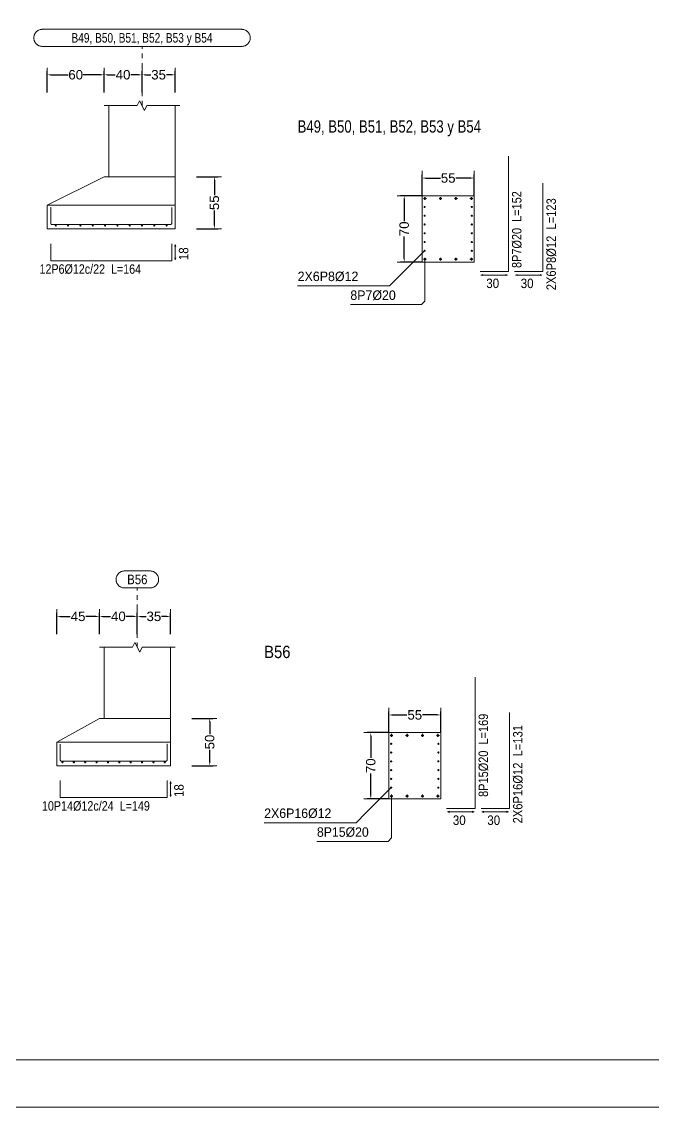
# Model space of a CAD drawing. Header units: millimetres. Extents: x 0 to 147, y 0 to 144.
# Drawn here: x 12.19 to 25.52, y 0 to 22.91 of the extents above; entities that cross this region are included whole.
import ezdxf
from ezdxf.enums import TextEntityAlignment as Align

# ---------------------------------------------------------------- set-up
doc = ezdxf.new("R2010")
doc.units = ezdxf.units.MM
doc.linetypes.add('CYPE_PUNTO', pattern=[0.075, 0, -0.075])
for name, color, linetype, lineweight in [('CIM_COTAS', 2, 'Continuous', 0), ('CIM_DIB_ARMADOS', 4, 'Continuous', 0), ('CIM_GEOMETRIA', 2, 'Continuous', 0), ('CIM_TXT_ARMADOS', 3, 'Continuous', 0), ('RECUAD_LIMITES', 2, 'Continuous', 0), ('RECUAD_MARCO', 1, 'Continuous', 20)]:
    doc.layers.add(name, color=color, linetype=linetype, lineweight=lineweight)
doc.styles.add('CYPETXT_0.3_romans', font='arial.ttf', dxfattribs={"height": 0.2})
doc.styles.add('CYPETXT_romans', font='arial.ttf', dxfattribs={"height": 0.2})
doc.dimstyles.new('cype_arrow', dxfattribs={"dimtxt": 0.18, "dimasz": 0.075, "dimexe": 0.075, "dimexo": 0.075, "dimgap": 0, "dimtad": 0, "dimdec": 4, "dimzin": 0, "dimdsep": 46, "dimtxsty": 'CYPETXT_0.3_romans', "dimcen": 0.09, "dimadec": 0, "dimazin": 0, "dimtfac": 1, "dimtdec": 4, "dimtofl": 0, "dimtmove": 2, "dimatfit": 3, "dimfxl": 1, "dimtolj": 1, "dimtzin": 0, "dimarcsym": 0})

# ---------------------------------------------------------------- blocks, each defined once
blk = doc.blocks.new('*D321')
at = {"layer": 'CIM_COTAS', "color": 0, "lineweight": -2, "transparency": 16777216}
for p, q in [((12.725, 21.416), (12.725, 21.866)), ((12.8, 21.791), (13.166, 21.791)), ((13.85, 21.791), (13.485, 21.791)), ((13.925, 21.416), (13.925, 21.866))]:
    blk.add_line(p, q, dxfattribs=at)
at = {"layer": 'CIM_COTAS', "color": 0, "transparency": 16777216}
for points in [[(12.8, 21.803), (12.8, 21.778), (12.725, 21.791)], [(13.85, 21.803), (13.85, 21.778), (13.925, 21.791)]]:
    blk.add_solid(points, dxfattribs=at)
at = {"layer": 'Defpoints', "color": 0, "transparency": 16777216}
for p in [(13.925, 21.791), (12.725, 21.341), (13.925, 21.341)]:
    blk.add_point(p, dxfattribs=at)
at = {"layer": 'CIM_COTAS', "color": 0, "transparency": 16777216, "insert": (13.325, 21.791), "char_height": 0.2, "attachment_point": 5, "style": 'CYPETXT_0.3_romans'}
blk.add_mtext('\\A1;60', dxfattribs=at)
blk = doc.blocks.new('*D322')
at = {"layer": 'CIM_COTAS', "color": 0, "lineweight": -2, "transparency": 16777216}
for p, q in [((13.925, 21.416), (13.925, 21.866)), ((14, 21.791), (14.16, 21.791)), ((14.65, 21.791), (14.491, 21.791)), ((14.725, 21.416), (14.725, 21.866))]:
    blk.add_line(p, q, dxfattribs=at)
at = {"layer": 'CIM_COTAS', "color": 0, "transparency": 16777216}
for points in [[(14, 21.803), (14, 21.778), (13.925, 21.791)], [(14.65, 21.803), (14.65, 21.778), (14.725, 21.791)]]:
    blk.add_solid(points, dxfattribs=at)
at = {"layer": 'Defpoints', "color": 0, "transparency": 16777216}
for p in [(14.725, 21.791), (13.925, 21.341), (14.725, 21.341)]:
    blk.add_point(p, dxfattribs=at)
at = {"layer": 'CIM_COTAS', "color": 0, "transparency": 16777216, "insert": (14.325, 21.791), "char_height": 0.2, "attachment_point": 5, "style": 'CYPETXT_0.3_romans'}
blk.add_mtext('\\A1;40', dxfattribs=at)
blk = doc.blocks.new('*D323')
at = {"layer": 'CIM_COTAS', "color": 0, "lineweight": -2, "transparency": 16777216}
for p, q in [((14.725, 21.416), (14.725, 21.866)), ((14.8, 21.791), (14.911, 21.791)), ((15.35, 21.791), (15.239, 21.791)), ((15.425, 21.416), (15.425, 21.866))]:
    blk.add_line(p, q, dxfattribs=at)
at = {"layer": 'CIM_COTAS', "color": 0, "transparency": 16777216}
for points in [[(14.8, 21.803), (14.8, 21.778), (14.725, 21.791)], [(15.35, 21.803), (15.35, 21.778), (15.425, 21.791)]]:
    blk.add_solid(points, dxfattribs=at)
at = {"layer": 'Defpoints', "color": 0, "transparency": 16777216}
for p in [(15.425, 21.791), (14.725, 21.341), (15.425, 21.341)]:
    blk.add_point(p, dxfattribs=at)
at = {"layer": 'CIM_COTAS', "color": 0, "transparency": 16777216, "insert": (15.075, 21.791), "char_height": 0.2, "attachment_point": 5, "style": 'CYPETXT_0.3_romans'}
blk.add_mtext('\\A1;35', dxfattribs=at)
blk = doc.blocks.new('*D324')
at = {"layer": 'CIM_COTAS', "color": 0, "lineweight": -2, "transparency": 16777216}
for p, q in [((15.878, 19.64), (16.328, 19.64)), ((16.253, 19.565), (16.253, 19.254)), ((16.253, 18.615), (16.253, 18.925)), ((15.878, 18.54), (16.328, 18.54))]:
    blk.add_line(p, q, dxfattribs=at)
at = {"layer": 'CIM_COTAS', "color": 0, "transparency": 16777216}
for points in [[(16.241, 19.565), (16.266, 19.565), (16.253, 19.64)], [(16.241, 18.615), (16.266, 18.615), (16.253, 18.54)]]:
    blk.add_solid(points, dxfattribs=at)
at = {"layer": 'Defpoints', "color": 0, "transparency": 16777216}
for p in [(15.803, 19.64), (16.253, 19.64), (15.803, 18.54)]:
    blk.add_point(p, dxfattribs=at)
at = {"layer": 'CIM_COTAS', "color": 0, "transparency": 16777216, "insert": (16.253, 19.09), "char_height": 0.2, "attachment_point": 5, "rotation": 90, "style": 'CYPETXT_0.3_romans'}
blk.add_mtext('\\A1;55', dxfattribs=at)
blk = doc.blocks.new('*D327')
at = {"layer": 'CIM_COTAS', "color": 0, "lineweight": -2, "transparency": 16777216}
for p, q in [((20.638, 19.237), (20.638, 19.687)), ((20.713, 19.612), (21.024, 19.612)), ((21.663, 19.612), (21.352, 19.612)), ((21.738, 19.237), (21.738, 19.687))]:
    blk.add_line(p, q, dxfattribs=at)
at = {"layer": 'CIM_COTAS', "color": 0, "transparency": 16777216}
for points in [[(20.713, 19.624), (20.713, 19.599), (20.638, 19.612)], [(21.663, 19.624), (21.663, 19.599), (21.738, 19.612)]]:
    blk.add_solid(points, dxfattribs=at)
at = {"layer": 'Defpoints', "color": 0, "transparency": 16777216}
for p in [(21.738, 19.612), (20.638, 19.162), (21.738, 19.162)]:
    blk.add_point(p, dxfattribs=at)
at = {"layer": 'CIM_COTAS', "color": 0, "transparency": 16777216, "insert": (21.188, 19.612), "char_height": 0.2, "attachment_point": 5, "style": 'CYPETXT_0.3_romans'}
blk.add_mtext('\\A1;55', dxfattribs=at)
blk = doc.blocks.new('*D328')
at = {"layer": 'CIM_COTAS', "color": 0, "lineweight": -2, "transparency": 16777216}
for p, q in [((20.635, 19.24), (20.185, 19.24)), ((20.26, 19.165), (20.26, 18.703)), ((20.26, 17.915), (20.26, 18.376)), ((20.635, 17.84), (20.185, 17.84))]:
    blk.add_line(p, q, dxfattribs=at)
at = {"layer": 'CIM_COTAS', "color": 0, "transparency": 16777216}
for points in [[(20.247, 19.165), (20.272, 19.165), (20.26, 19.24)], [(20.247, 17.915), (20.272, 17.915), (20.26, 17.84)]]:
    blk.add_solid(points, dxfattribs=at)
at = {"layer": 'Defpoints', "color": 0, "transparency": 16777216}
for p in [(20.26, 19.24), (20.71, 19.24), (20.71, 17.84)]:
    blk.add_point(p, dxfattribs=at)
at = {"layer": 'CIM_COTAS', "color": 0, "transparency": 16777216, "insert": (20.26, 18.54), "char_height": 0.2, "attachment_point": 5, "rotation": 90, "style": 'CYPETXT_0.3_romans'}
blk.add_mtext('\\A1;70', dxfattribs=at)
blk = doc.blocks.new('*D349')
at = {"layer": 'CIM_COTAS', "color": 0, "lineweight": -2, "transparency": 16777216}
for p, q in [((12.926, 9.985), (12.926, 10.435)), ((13.001, 10.36), (13.211, 10.36)), ((13.751, 10.36), (13.542, 10.36)), ((13.826, 9.985), (13.826, 10.435))]:
    blk.add_line(p, q, dxfattribs=at)
at = {"layer": 'CIM_COTAS', "color": 0, "transparency": 16777216}
for points in [[(13.001, 10.372), (13.001, 10.347), (12.926, 10.36)], [(13.751, 10.372), (13.751, 10.347), (13.826, 10.36)]]:
    blk.add_solid(points, dxfattribs=at)
at = {"layer": 'Defpoints', "color": 0, "transparency": 16777216}
for p in [(13.826, 10.36), (12.926, 9.91), (13.826, 9.91)]:
    blk.add_point(p, dxfattribs=at)
at = {"layer": 'CIM_COTAS', "color": 0, "transparency": 16777216, "insert": (13.376, 10.36), "char_height": 0.2, "attachment_point": 5, "style": 'CYPETXT_0.3_romans'}
blk.add_mtext('\\A1;45', dxfattribs=at)
blk = doc.blocks.new('*D350')
at = {"layer": 'CIM_COTAS', "color": 0, "lineweight": -2, "transparency": 16777216}
for p, q in [((13.826, 9.985), (13.826, 10.435)), ((13.901, 10.36), (14.061, 10.36)), ((14.551, 10.36), (14.392, 10.36)), ((14.626, 9.985), (14.626, 10.435))]:
    blk.add_line(p, q, dxfattribs=at)
at = {"layer": 'CIM_COTAS', "color": 0, "transparency": 16777216}
for points in [[(13.901, 10.372), (13.901, 10.347), (13.826, 10.36)], [(14.551, 10.372), (14.551, 10.347), (14.626, 10.36)]]:
    blk.add_solid(points, dxfattribs=at)
at = {"layer": 'Defpoints', "color": 0, "transparency": 16777216}
for p in [(14.626, 10.36), (13.826, 9.91), (14.626, 9.91)]:
    blk.add_point(p, dxfattribs=at)
at = {"layer": 'CIM_COTAS', "color": 0, "transparency": 16777216, "insert": (14.226, 10.36), "char_height": 0.2, "attachment_point": 5, "style": 'CYPETXT_0.3_romans'}
blk.add_mtext('\\A1;40', dxfattribs=at)
blk = doc.blocks.new('*D351')
at = {"layer": 'CIM_COTAS', "color": 0, "lineweight": -2, "transparency": 16777216}
for p, q in [((14.626, 9.985), (14.626, 10.435)), ((14.701, 10.36), (14.812, 10.36)), ((15.251, 10.36), (15.14, 10.36)), ((15.326, 9.985), (15.326, 10.435))]:
    blk.add_line(p, q, dxfattribs=at)
at = {"layer": 'CIM_COTAS', "color": 0, "transparency": 16777216}
for points in [[(14.701, 10.372), (14.701, 10.347), (14.626, 10.36)], [(15.251, 10.372), (15.251, 10.347), (15.326, 10.36)]]:
    blk.add_solid(points, dxfattribs=at)
at = {"layer": 'Defpoints', "color": 0, "transparency": 16777216}
for p in [(15.326, 10.36), (14.626, 9.91), (15.326, 9.91)]:
    blk.add_point(p, dxfattribs=at)
at = {"layer": 'CIM_COTAS', "color": 0, "transparency": 16777216, "insert": (14.976, 10.36), "char_height": 0.2, "attachment_point": 5, "style": 'CYPETXT_0.3_romans'}
blk.add_mtext('\\A1;35', dxfattribs=at)
blk = doc.blocks.new('*D352')
at = {"layer": 'CIM_COTAS', "color": 0, "lineweight": -2, "transparency": 16777216}
for p, q in [((15.779, 8.209), (16.229, 8.209)), ((16.154, 8.134), (16.154, 7.873)), ((16.154, 7.284), (16.154, 7.545)), ((15.779, 7.209), (16.229, 7.209))]:
    blk.add_line(p, q, dxfattribs=at)
at = {"layer": 'CIM_COTAS', "color": 0, "transparency": 16777216}
for points in [[(16.142, 8.134), (16.167, 8.134), (16.154, 8.209)], [(16.142, 7.284), (16.167, 7.284), (16.154, 7.209)]]:
    blk.add_solid(points, dxfattribs=at)
at = {"layer": 'Defpoints', "color": 0, "transparency": 16777216}
for p in [(15.704, 8.209), (16.154, 8.209), (15.704, 7.209)]:
    blk.add_point(p, dxfattribs=at)
at = {"layer": 'CIM_COTAS', "color": 0, "transparency": 16777216, "insert": (16.154, 7.709), "char_height": 0.2, "attachment_point": 5, "rotation": 90, "style": 'CYPETXT_0.3_romans'}
blk.add_mtext('\\A1;50', dxfattribs=at)
blk = doc.blocks.new('*D355')
at = {"layer": 'CIM_COTAS', "color": 0, "lineweight": -2, "transparency": 16777216}
for p, q in [((19.933, 7.905), (19.933, 8.355)), ((20.008, 8.28), (20.318, 8.28)), ((20.958, 8.28), (20.647, 8.28)), ((21.033, 7.905), (21.033, 8.355))]:
    blk.add_line(p, q, dxfattribs=at)
at = {"layer": 'CIM_COTAS', "color": 0, "transparency": 16777216}
for points in [[(20.008, 8.292), (20.008, 8.267), (19.933, 8.28)], [(20.958, 8.292), (20.958, 8.267), (21.033, 8.28)]]:
    blk.add_solid(points, dxfattribs=at)
at = {"layer": 'Defpoints', "color": 0, "transparency": 16777216}
for p in [(21.033, 8.28), (19.933, 7.83), (21.033, 7.83)]:
    blk.add_point(p, dxfattribs=at)
at = {"layer": 'CIM_COTAS', "color": 0, "transparency": 16777216, "insert": (20.483, 8.28), "char_height": 0.2, "attachment_point": 5, "style": 'CYPETXT_0.3_romans'}
blk.add_mtext('\\A1;55', dxfattribs=at)
blk = doc.blocks.new('*D356')
at = {"layer": 'CIM_COTAS', "color": 0, "lineweight": -2, "transparency": 16777216}
for p, q in [((19.929, 7.909), (19.479, 7.909)), ((19.554, 7.834), (19.554, 7.372)), ((19.554, 6.584), (19.554, 7.045)), ((19.929, 6.509), (19.479, 6.509))]:
    blk.add_line(p, q, dxfattribs=at)
at = {"layer": 'CIM_COTAS', "color": 0, "transparency": 16777216}
for points in [[(19.542, 7.834), (19.567, 7.834), (19.554, 7.909)], [(19.542, 6.584), (19.567, 6.584), (19.554, 6.509)]]:
    blk.add_solid(points, dxfattribs=at)
at = {"layer": 'Defpoints', "color": 0, "transparency": 16777216}
for p in [(19.554, 7.909), (20.004, 7.909), (20.004, 6.509)]:
    blk.add_point(p, dxfattribs=at)
at = {"layer": 'CIM_COTAS', "color": 0, "transparency": 16777216, "insert": (19.554, 7.209), "char_height": 0.2, "attachment_point": 5, "rotation": 90, "style": 'CYPETXT_0.3_romans'}
blk.add_mtext('\\A1;70', dxfattribs=at)

msp = doc.modelspace()

# ---------------------------------------------------------------- hatches: boundary and pattern name
at = {"layer": 'CIM_DIB_ARMADOS'}
h = msp.add_hatch(color=256, dxfattribs=at)
edge = h.paths.add_edge_path(flags=0)
edge.add_arc((12.79718, 18.99162), 0.0016, 0, 360)
h = msp.add_hatch(color=256, dxfattribs=at)
edge = h.paths.add_edge_path(flags=0)
edge.add_arc((15.35318, 18.99162), 0.0016, 0, 360)
h = msp.add_hatch(color=256, dxfattribs=at)
edge = h.paths.add_edge_path(flags=0)
edge.add_arc((12.99819, 7.66478), 0.0016, 0, 360)
h = msp.add_hatch(color=256, dxfattribs=at)
edge = h.paths.add_edge_path(flags=0)
edge.add_arc((15.25419, 7.66478), 0.0016, 0, 360)

# ---------------------------------------------------------------- linework, layer by layer
at = {"layer": 'CIM_COTAS', "linetype": 'CYPE_PUNTO'}
for p, q in [((14.72518, 21.13962), (14.72518, 22.39062)), ((14.62619, 9.70878), (14.62619, 10.95978))]:
    msp.add_line(p, q, dxfattribs=at)
at = {"layer": 'CIM_COTAS'}
for p, q in [((12.72518, 21.64062), (12.72518, 21.94062)), ((13.92518, 21.64062), (13.92518, 21.94062)), ((13.92518, 21.64062), (13.92518, 21.94062)), ((14.72518, 21.64062), (14.72518, 21.94062)), ((14.72518, 21.64062), (14.72518, 21.94062)), ((15.42518, 21.64062), (15.42518, 21.94062)), ((20.63822, 19.46187), (20.63822, 19.76187)), ((21.73822, 19.46187), (21.73822, 19.76187)), ((16.10318, 19.63962), (16.40318, 19.63962)), ((20.10968, 19.23962), (20.40968, 19.23962)), ((16.10318, 18.53962), (16.40318, 18.53962)), ((20.10968, 17.83962), (20.40968, 17.83962)), ((12.92619, 10.20978), (12.92619, 10.50978)), ((13.82619, 10.20978), (13.82619, 10.50978)), ((13.82619, 10.20978), (13.82619, 10.50978)), ((14.62619, 10.20978), (14.62619, 10.50978)), ((14.62619, 10.20978), (14.62619, 10.50978)), ((15.32619, 10.20978), (15.32619, 10.50978)), ((19.93273, 8.12953), (19.93273, 8.42953)), ((21.03273, 8.12953), (21.03273, 8.42953)), ((16.00419, 8.20878), (16.30419, 8.20878)), ((19.40419, 7.90878), (19.70419, 7.90878)), ((16.00419, 7.20878), (16.30419, 7.20878)), ((19.40419, 6.50878), (19.70419, 6.50878))]:
    msp.add_line(p, q, dxfattribs=at)
for points in [[(16.82968, 22.75062), (16.8417, 22.75022), (16.85367, 22.74901), (16.86553, 22.74701), (16.87723, 22.74422), (16.88872, 22.74066), (16.89995, 22.73633), (16.91086, 22.73127), (16.92141, 22.72549), (16.93155, 22.71902), (16.94123, 22.71188), (16.95042, 22.70411), (16.95907, 22.69575), (16.96713, 22.68683), (16.97459, 22.67739), (16.9814, 22.66747), (16.98753, 22.65712), (16.99295, 22.64639), (16.99765, 22.63531), (17.0016, 22.62395), (17.00477, 22.61234), (17.00717, 22.60056), (17.00877, 22.58863), (17.00958, 22.57663), (17.00958, 22.5646), (17.00877, 22.5526), (17.00717, 22.54068), (17.00477, 22.52889), (17.0016, 22.51729), (16.99765, 22.50592), (16.99295, 22.49485), (16.98753, 22.48411), (16.9814, 22.47376), (16.97459, 22.46384), (16.96713, 22.4544), (16.95907, 22.44548), (16.95042, 22.43712), (16.94123, 22.42935), (16.93155, 22.42222), (16.92141, 22.41574), (16.91086, 22.40996), (16.89995, 22.4049), (16.88872, 22.40058), (16.87723, 22.39701), (16.86553, 22.39422), (16.85367, 22.39222), (16.8417, 22.39102), (16.82968, 22.39062), (12.62068, 22.39062), (12.60865, 22.39102), (12.59669, 22.39222), (12.58482, 22.39422), (12.57312, 22.39701), (12.56163, 22.40058), (12.55041, 22.4049), (12.5395, 22.40996), (12.52895, 22.41574), (12.51881, 22.42222), (12.50912, 22.42935), (12.49994, 22.43712), (12.49129, 22.44548), (12.48322, 22.4544), (12.47576, 22.46384), (12.46896, 22.47376), (12.46283, 22.48411), (12.4574, 22.49485), (12.4527, 22.50592), (12.44876, 22.51729), (12.44558, 22.52889), (12.44318, 22.54068), (12.44158, 22.5526), (12.44078, 22.5646), (12.44078, 22.57663), (12.44158, 22.58863), (12.44318, 22.60056), (12.44558, 22.61234), (12.44876, 22.62395), (12.4527, 22.63531), (12.4574, 22.64639), (12.46283, 22.65712), (12.46896, 22.66747), (12.47576, 22.67739), (12.48322, 22.68683), (12.49129, 22.69575), (12.49994, 22.70411), (12.50912, 22.71188), (12.51881, 22.71902), (12.52895, 22.72549), (12.5395, 22.73127), (12.55041, 22.73633), (12.56163, 22.74066), (12.57312, 22.74422), (12.58482, 22.74701), (12.59669, 22.74901), (12.60865, 22.75022), (12.62068, 22.75062), (16.82968, 22.75062)], [(14.89469, 11.31978), (14.90671, 11.31938), (14.91868, 11.31818), (14.93054, 11.31618), (14.94224, 11.31339), (14.95373, 11.30983), (14.96496, 11.3055), (14.97587, 11.30044), (14.98642, 11.29466), (14.99656, 11.28818), (15.00624, 11.28105), (15.01543, 11.27328), (15.02407, 11.26492), (15.03214, 11.256), (15.0396, 11.24656), (15.04641, 11.23664), (15.05254, 11.22629), (15.05796, 11.21555), (15.06266, 11.20448), (15.0666, 11.19311), (15.06978, 11.18151), (15.07218, 11.16972), (15.07378, 11.1578), (15.07459, 11.1458), (15.07459, 11.13377), (15.07378, 11.12177), (15.07218, 11.10985), (15.06978, 11.09806), (15.0666, 11.08646), (15.06266, 11.07509), (15.05796, 11.06402), (15.05254, 11.05328), (15.04641, 11.04293), (15.0396, 11.03301), (15.03214, 11.02357), (15.02407, 11.01465), (15.01543, 11.00629), (15.00624, 10.99852), (14.99656, 10.99139), (14.98642, 10.98491), (14.97587, 10.97913), (14.96496, 10.97407), (14.95373, 10.96974), (14.94224, 10.96618), (14.93054, 10.96339), (14.91868, 10.96139), (14.90671, 10.96019), (14.89469, 10.95978), (14.35769, 10.95978), (14.34566, 10.96019), (14.33369, 10.96139), (14.32183, 10.96339), (14.31013, 10.96618), (14.29864, 10.96974), (14.28742, 10.97407), (14.2765, 10.97913), (14.26596, 10.98491), (14.25582, 10.99139), (14.24613, 10.99852), (14.23694, 11.00629), (14.2283, 11.01465), (14.22023, 11.02357), (14.21277, 11.03301), (14.20597, 11.04293), (14.19984, 11.05328), (14.19441, 11.06402), (14.18971, 11.07509), (14.18577, 11.08646), (14.18259, 11.09806), (14.18019, 11.10985), (14.17859, 11.12177), (14.17779, 11.13377), (14.17779, 11.1458), (14.17859, 11.1578), (14.18019, 11.16972), (14.18259, 11.18151), (14.18577, 11.19311), (14.18971, 11.20448), (14.19441, 11.21555), (14.19984, 11.22629), (14.20597, 11.23664), (14.21277, 11.24656), (14.22023, 11.256), (14.2283, 11.26492), (14.23694, 11.27328), (14.24613, 11.28105), (14.25582, 11.28818), (14.26596, 11.29466), (14.2765, 11.30044), (14.28742, 11.3055), (14.29864, 11.30983), (14.31013, 11.31339), (14.32183, 11.31618), (14.33369, 11.31818), (14.34566, 11.31938), (14.35769, 11.31978), (14.89469, 11.31978)]]:
    msp.add_lwpolyline(points, close=True, dxfattribs=at)
at = {"layer": 'CIM_DIB_ARMADOS'}
for p, q in [((20.66822, 19.17962), (20.72822, 19.17962)), ((20.66822, 19.17962), (20.72822, 19.17962)), ((20.69022, 18.98447), (20.69022, 19.02047)), ((20.69022, 18.98447), (20.69022, 19.02047)), ((20.69822, 19.14962), (20.69822, 19.20962)), ((20.69822, 19.14962), (20.69822, 19.20962)), ((20.99489, 19.17962), (21.05489, 19.17962)), ((20.99489, 19.17962), (21.05489, 19.17962)), ((21.02489, 19.14962), (21.02489, 19.20962)), ((21.02489, 19.14962), (21.02489, 19.20962)), ((21.32156, 19.17962), (21.38156, 19.17962)), ((21.32156, 19.17962), (21.38156, 19.17962)), ((21.35156, 19.14962), (21.35156, 19.20962)), ((21.35156, 19.14962), (21.35156, 19.20962)), ((21.64822, 19.17962), (21.70822, 19.17962)), ((21.64822, 19.17962), (21.70822, 19.17962)), ((21.67822, 19.14962), (21.67822, 19.20962)), ((21.67822, 19.14962), (21.67822, 19.20962)), ((21.68622, 18.98447), (21.68622, 19.02047)), ((21.68622, 18.98447), (21.68622, 19.02047)), ((20.67222, 19.00247), (20.70822, 19.00247)), ((20.67222, 19.00247), (20.70822, 19.00247)), ((20.67222, 18.81733), (20.70822, 18.81733)), ((20.67222, 18.81733), (20.70822, 18.81733)), ((20.69022, 18.79933), (20.69022, 18.83533)), ((20.69022, 18.79933), (20.69022, 18.83533)), ((21.66822, 19.00247), (21.70422, 19.00247)), ((21.66822, 19.00247), (21.70422, 19.00247)), ((21.66822, 18.81733), (21.70422, 18.81733)), ((21.66822, 18.81733), (21.70422, 18.81733)), ((21.68622, 18.79933), (21.68622, 18.83533)), ((21.68622, 18.79933), (21.68622, 18.83533)), ((12.89018, 18.60962), (12.92018, 18.60962)), ((12.90518, 18.59462), (12.90518, 18.62462)), ((13.15018, 18.60962), (13.18018, 18.60962)), ((13.16518, 18.59462), (13.16518, 18.62462)), ((13.41018, 18.60962), (13.44018, 18.60962)), ((13.42518, 18.59462), (13.42518, 18.62462)), ((13.67018, 18.60962), (13.70018, 18.60962)), ((13.68518, 18.59462), (13.68518, 18.62462)), ((13.93018, 18.60962), (13.96018, 18.60962)), ((13.94518, 18.59462), (13.94518, 18.62462)), ((14.19018, 18.60962), (14.22018, 18.60962)), ((14.20518, 18.59462), (14.20518, 18.62462)), ((14.45018, 18.60962), (14.48018, 18.60962)), ((14.46518, 18.59462), (14.46518, 18.62462)), ((14.71018, 18.60962), (14.74018, 18.60962)), ((14.72518, 18.59462), (14.72518, 18.62462)), ((14.97018, 18.60962), (15.00018, 18.60962)), ((14.98518, 18.59462), (14.98518, 18.62462)), ((15.23018, 18.60962), (15.26018, 18.60962)), ((15.24518, 18.59462), (15.24518, 18.62462)), ((20.67222, 18.63219), (20.70822, 18.63219)), ((20.67222, 18.63219), (20.70822, 18.63219)), ((20.69022, 18.61419), (20.69022, 18.65019)), ((20.69022, 18.61419), (20.69022, 18.65019)), ((21.66822, 18.63219), (21.70422, 18.63219)), ((21.66822, 18.63219), (21.70422, 18.63219)), ((21.68622, 18.61419), (21.68622, 18.65019)), ((21.68622, 18.61419), (21.68622, 18.65019)), ((20.67222, 18.44705), (20.70822, 18.44705)), ((20.67222, 18.44705), (20.70822, 18.44705)), ((20.69022, 18.42905), (20.69022, 18.46505)), ((20.69022, 18.42905), (20.69022, 18.46505)), ((21.66822, 18.44705), (21.70422, 18.44705)), ((21.66822, 18.44705), (21.70422, 18.44705)), ((21.68622, 18.42905), (21.68622, 18.46505)), ((21.68622, 18.42905), (21.68622, 18.46505)), ((20.67222, 18.2619), (20.70822, 18.2619)), ((20.67222, 18.2619), (20.70822, 18.2619)), ((20.69022, 18.2439), (20.69022, 18.2799)), ((20.69022, 18.2439), (20.69022, 18.2799)), ((21.66822, 18.2619), (21.70422, 18.2619)), ((21.66822, 18.2619), (21.70422, 18.2619)), ((21.68622, 18.2439), (21.68622, 18.2799)), ((21.68622, 18.2439), (21.68622, 18.2799)), ((20.66822, 17.89962), (20.72822, 17.89962)), ((20.66822, 17.89962), (20.72822, 17.89962)), ((20.67222, 18.07676), (20.70822, 18.07676)), ((20.67222, 18.07676), (20.70822, 18.07676)), ((20.69022, 18.05876), (20.69022, 18.09476)), ((20.69022, 18.05876), (20.69022, 18.09476)), ((20.69822, 17.86962), (20.69822, 17.92962)), ((20.69822, 17.86962), (20.69822, 17.92962)), ((20.99489, 17.89962), (21.05489, 17.89962)), ((20.99489, 17.89962), (21.05489, 17.89962)), ((21.02489, 17.86962), (21.02489, 17.92962)), ((21.02489, 17.86962), (21.02489, 17.92962)), ((21.32156, 17.89962), (21.38156, 17.89962)), ((21.32156, 17.89962), (21.38156, 17.89962)), ((21.35156, 17.86962), (21.35156, 17.92962)), ((21.35156, 17.86962), (21.35156, 17.92962)), ((21.64822, 17.89962), (21.70822, 17.89962)), ((21.64822, 17.89962), (21.70822, 17.89962)), ((21.66822, 18.07676), (21.70422, 18.07676)), ((21.66822, 18.07676), (21.70422, 18.07676)), ((21.67822, 17.86962), (21.67822, 17.92962)), ((21.67822, 17.86962), (21.67822, 17.92962)), ((21.68622, 18.05876), (21.68622, 18.09476)), ((21.68622, 18.05876), (21.68622, 18.09476)), ((19.96273, 7.84878), (20.02273, 7.84878)), ((19.96273, 7.84878), (20.02273, 7.84878)), ((19.99273, 7.81878), (19.99273, 7.87878)), ((19.99273, 7.81878), (19.99273, 7.87878)), ((20.2894, 7.84878), (20.3494, 7.84878)), ((20.2894, 7.84878), (20.3494, 7.84878)), ((20.3194, 7.81878), (20.3194, 7.87878)), ((20.3194, 7.81878), (20.3194, 7.87878)), ((20.61607, 7.84878), (20.67607, 7.84878)), ((20.61607, 7.84878), (20.67607, 7.84878)), ((20.64607, 7.81878), (20.64607, 7.87878)), ((20.64607, 7.81878), (20.64607, 7.87878)), ((20.94273, 7.84878), (21.00273, 7.84878)), ((20.94273, 7.84878), (21.00273, 7.84878)), ((20.97273, 7.81878), (20.97273, 7.87878)), ((20.97273, 7.81878), (20.97273, 7.87878)), ((19.96673, 7.67164), (20.00273, 7.67164)), ((19.96673, 7.67164), (20.00273, 7.67164)), ((19.98473, 7.65364), (19.98473, 7.68964)), ((19.98473, 7.65364), (19.98473, 7.68964)), ((20.96273, 7.67164), (20.99873, 7.67164)), ((20.96273, 7.67164), (20.99873, 7.67164)), ((20.98073, 7.65364), (20.98073, 7.68964)), ((20.98073, 7.65364), (20.98073, 7.68964)), ((19.96673, 7.4865), (20.00273, 7.4865)), ((19.96673, 7.4865), (20.00273, 7.4865)), ((19.98473, 7.4685), (19.98473, 7.5045)), ((19.98473, 7.4685), (19.98473, 7.5045)), ((20.96273, 7.4865), (20.99873, 7.4865)), ((20.96273, 7.4865), (20.99873, 7.4865)), ((20.98073, 7.4685), (20.98073, 7.5045)), ((20.98073, 7.4685), (20.98073, 7.5045)), ((13.02819, 7.28078), (13.06419, 7.28078)), ((13.04619, 7.26278), (13.04619, 7.29878)), ((13.26819, 7.28078), (13.30419, 7.28078)), ((13.28619, 7.26278), (13.28619, 7.29878)), ((13.50819, 7.28078), (13.54419, 7.28078)), ((13.52619, 7.26278), (13.52619, 7.29878)), ((13.74819, 7.28078), (13.78419, 7.28078)), ((13.76619, 7.26278), (13.76619, 7.29878)), ((13.98819, 7.28078), (14.02419, 7.28078)), ((14.00619, 7.26278), (14.00619, 7.29878)), ((14.22819, 7.28078), (14.26419, 7.28078)), ((14.24619, 7.26278), (14.24619, 7.29878)), ((14.46819, 7.28078), (14.50419, 7.28078)), ((14.48619, 7.26278), (14.48619, 7.29878)), ((14.70819, 7.28078), (14.74419, 7.28078)), ((14.72619, 7.26278), (14.72619, 7.29878)), ((14.94819, 7.28078), (14.98419, 7.28078)), ((14.96619, 7.26278), (14.96619, 7.29878)), ((15.18819, 7.28078), (15.22419, 7.28078)), ((15.20619, 7.26278), (15.20619, 7.29878)), ((19.96673, 7.30136), (20.00273, 7.30136)), ((19.96673, 7.30136), (20.00273, 7.30136)), ((19.96673, 7.11621), (20.00273, 7.11621)), ((19.96673, 7.11621), (20.00273, 7.11621)), ((19.98473, 7.28336), (19.98473, 7.31936)), ((19.98473, 7.28336), (19.98473, 7.31936)), ((19.98473, 7.09821), (19.98473, 7.13421)), ((19.98473, 7.09821), (19.98473, 7.13421)), ((20.96273, 7.30136), (20.99873, 7.30136)), ((20.96273, 7.30136), (20.99873, 7.30136)), ((20.96273, 7.11621), (20.99873, 7.11621)), ((20.96273, 7.11621), (20.99873, 7.11621)), ((20.98073, 7.28336), (20.98073, 7.31936)), ((20.98073, 7.28336), (20.98073, 7.31936)), ((20.98073, 7.09821), (20.98073, 7.13421)), ((20.98073, 7.09821), (20.98073, 7.13421)), ((19.96673, 6.93107), (20.00273, 6.93107)), ((19.96673, 6.93107), (20.00273, 6.93107)), ((19.98473, 6.91307), (19.98473, 6.94907)), ((19.98473, 6.91307), (19.98473, 6.94907)), ((20.96273, 6.93107), (20.99873, 6.93107)), ((20.96273, 6.93107), (20.99873, 6.93107)), ((20.98073, 6.91307), (20.98073, 6.94907)), ((20.98073, 6.91307), (20.98073, 6.94907)), ((19.96673, 6.74593), (20.00273, 6.74593)), ((19.96673, 6.74593), (20.00273, 6.74593)), ((19.98473, 6.72793), (19.98473, 6.76393)), ((19.98473, 6.72793), (19.98473, 6.76393)), ((20.96273, 6.74593), (20.99873, 6.74593)), ((20.96273, 6.74593), (20.99873, 6.74593)), ((20.98073, 6.72793), (20.98073, 6.76393)), ((20.98073, 6.72793), (20.98073, 6.76393)), ((19.96273, 6.56878), (20.02273, 6.56878)), ((19.96273, 6.56878), (20.02273, 6.56878)), ((19.99273, 6.53878), (19.99273, 6.59878)), ((19.99273, 6.53878), (19.99273, 6.59878)), ((20.2894, 6.56878), (20.3494, 6.56878)), ((20.2894, 6.56878), (20.3494, 6.56878)), ((20.3194, 6.53878), (20.3194, 6.59878)), ((20.3194, 6.53878), (20.3194, 6.59878)), ((20.61607, 6.56878), (20.67607, 6.56878)), ((20.61607, 6.56878), (20.67607, 6.56878)), ((20.64607, 6.53878), (20.64607, 6.59878)), ((20.64607, 6.53878), (20.64607, 6.59878)), ((20.94273, 6.56878), (21.00273, 6.56878)), ((20.94273, 6.56878), (21.00273, 6.56878)), ((20.97273, 6.53878), (20.97273, 6.59878)), ((20.97273, 6.53878), (20.97273, 6.59878))]:
    msp.add_line(p, q, dxfattribs=at)
for points in [[(21.86022, 17.63962), (22.46022, 17.63962), (22.46022, 20.07562)], [(22.58722, 17.63962), (23.18722, 17.63962), (23.18722, 19.50362)], [(15.35318, 18.99162), (15.35318, 18.65362), (15.35023, 18.64262), (15.34218, 18.63456), (15.33118, 18.63162), (12.81918, 18.63162), (12.80818, 18.63456), (12.80012, 18.64262), (12.79718, 18.65362), (12.79718, 18.99162)], [(15.35318, 18.22662), (15.35318, 17.86662), (12.79718, 17.86662), (12.79718, 18.22662)], [(21.15473, 6.30878), (21.75473, 6.30878), (21.75473, 9.08078)], [(21.88173, 6.30878), (22.48173, 6.30878), (22.48173, 8.32878)], [(15.25419, 7.66478), (15.25419, 7.32878), (15.25097, 7.31678), (15.24219, 7.308), (15.23019, 7.30478), (13.02219, 7.30478), (13.01019, 7.308), (13.0014, 7.31678), (12.99819, 7.32878), (12.99819, 7.66478)], [(15.25419, 6.89578), (15.25419, 6.53578), (12.99819, 6.53578), (12.99819, 6.89578)]]:
    msp.add_lwpolyline(points, dxfattribs=at)
for centre, radius in [((20.69822, 19.17962), 0.02), ((20.69822, 19.17962), 0.02), ((21.02489, 19.17962), 0.02), ((21.02489, 19.17962), 0.02), ((21.35156, 19.17962), 0.02), ((21.35156, 19.17962), 0.02), ((21.67822, 19.17962), 0.02), ((21.67822, 19.17962), 0.02), ((12.79718, 18.99162), 0.0016), ((15.35318, 18.99162), 0.0016), ((20.69022, 19.00247), 0.012), ((20.69022, 19.00247), 0.012), ((20.69022, 18.81733), 0.012), ((20.69022, 18.81733), 0.012), ((21.68622, 19.00247), 0.012), ((21.68622, 19.00247), 0.012), ((21.68622, 18.81733), 0.012), ((21.68622, 18.81733), 0.012), ((12.90518, 18.60962), 0.01), ((13.16518, 18.60962), 0.01), ((13.42518, 18.60962), 0.01), ((13.68518, 18.60962), 0.01), ((13.94518, 18.60962), 0.01), ((14.20518, 18.60962), 0.01), ((14.46518, 18.60962), 0.01), ((14.72518, 18.60962), 0.01), ((14.98518, 18.60962), 0.01), ((15.24518, 18.60962), 0.01), ((20.69022, 18.63219), 0.012), ((20.69022, 18.63219), 0.012), ((21.68622, 18.63219), 0.012), ((21.68622, 18.63219), 0.012), ((20.69022, 18.44705), 0.012), ((20.69022, 18.44705), 0.012), ((21.68622, 18.44705), 0.012), ((21.68622, 18.44705), 0.012), ((20.69022, 18.2619), 0.012), ((20.69022, 18.2619), 0.012), ((21.68622, 18.2619), 0.012), ((21.68622, 18.2619), 0.012), ((20.69022, 18.07676), 0.012), ((20.69022, 18.07676), 0.012), ((20.69822, 17.89962), 0.02), ((20.69822, 17.89962), 0.02), ((21.02489, 17.89962), 0.02), ((21.02489, 17.89962), 0.02), ((21.35156, 17.89962), 0.02), ((21.35156, 17.89962), 0.02), ((21.67822, 17.89962), 0.02), ((21.67822, 17.89962), 0.02), ((21.68622, 18.07676), 0.012), ((21.68622, 18.07676), 0.012), ((19.99273, 7.84878), 0.02), ((19.99273, 7.84878), 0.02), ((20.3194, 7.84878), 0.02), ((20.3194, 7.84878), 0.02), ((20.64607, 7.84878), 0.02), ((20.64607, 7.84878), 0.02), ((20.97273, 7.84878), 0.02), ((20.97273, 7.84878), 0.02), ((12.99819, 7.66478), 0.0016), ((15.25419, 7.66478), 0.0016), ((19.98473, 7.67164), 0.012), ((19.98473, 7.67164), 0.012), ((20.98073, 7.67164), 0.012), ((20.98073, 7.67164), 0.012), ((19.98473, 7.4865), 0.012), ((19.98473, 7.4865), 0.012), ((20.98073, 7.4865), 0.012), ((20.98073, 7.4865), 0.012), ((13.04619, 7.28078), 0.012), ((13.28619, 7.28078), 0.012), ((13.52619, 7.28078), 0.012), ((13.76619, 7.28078), 0.012), ((14.00619, 7.28078), 0.012), ((14.24619, 7.28078), 0.012), ((14.48619, 7.28078), 0.012), ((14.72619, 7.28078), 0.012), ((14.96619, 7.28078), 0.012), ((15.20619, 7.28078), 0.012), ((19.98473, 7.30136), 0.012), ((19.98473, 7.30136), 0.012), ((19.98473, 7.11621), 0.012), ((19.98473, 7.11621), 0.012), ((20.98073, 7.30136), 0.012), ((20.98073, 7.30136), 0.012), ((20.98073, 7.11621), 0.012), ((20.98073, 7.11621), 0.012), ((19.98473, 6.93107), 0.012), ((19.98473, 6.93107), 0.012), ((20.98073, 6.93107), 0.012), ((20.98073, 6.93107), 0.012), ((19.98473, 6.74593), 0.012), ((19.98473, 6.74593), 0.012), ((20.98073, 6.74593), 0.012), ((20.98073, 6.74593), 0.012), ((19.99273, 6.56878), 0.02), ((19.99273, 6.56878), 0.02), ((20.3194, 6.56878), 0.02), ((20.3194, 6.56878), 0.02), ((20.64607, 6.56878), 0.02), ((20.64607, 6.56878), 0.02), ((20.97273, 6.56878), 0.02), ((20.97273, 6.56878), 0.02)]:
    msp.add_circle(centre, radius, dxfattribs=at)
at = {"layer": 'CIM_GEOMETRIA'}
for p, q in [((14.02518, 19.63962), (14.02518, 21.13962)), ((15.42518, 19.63962), (15.42518, 21.13962)), ((13.92518, 19.63962), (12.72518, 19.03962)), ((13.92518, 19.63962), (15.42518, 19.63962)), ((15.42518, 19.63962), (14.02518, 19.63962)), ((15.42518, 19.03962), (15.42518, 19.63962)), ((12.72518, 19.03962), (15.42518, 19.03962)), ((12.72518, 19.03962), (12.72518, 18.53962)), ((15.42518, 18.53962), (15.42518, 19.03962)), ((15.42518, 18.53962), (12.72518, 18.53962)), ((13.92619, 8.20878), (13.92619, 9.70878)), ((15.32619, 8.20878), (15.32619, 9.70878)), ((13.82619, 8.20878), (12.92619, 7.70878)), ((13.82619, 8.20878), (15.32619, 8.20878)), ((15.32619, 8.20878), (13.92619, 8.20878)), ((15.32619, 7.70878), (15.32619, 8.20878)), ((12.92619, 7.70878), (15.32619, 7.70878)), ((12.92619, 7.70878), (12.92619, 7.20878)), ((15.32619, 7.20878), (15.32619, 7.70878)), ((15.32619, 7.20878), (12.92619, 7.20878))]:
    msp.add_line(p, q, dxfattribs=at)
for points in [[(13.92518, 21.13962), (14.62518, 21.13962), (14.67518, 21.23962), (14.77518, 21.03962), (14.82518, 21.13962), (15.52518, 21.13962)], [(13.82619, 9.70878), (14.52619, 9.70878), (14.57619, 9.80878), (14.67619, 9.60878), (14.72619, 9.70878), (15.42619, 9.70878)]]:
    msp.add_lwpolyline(points, dxfattribs=at)
for points in [[(20.63822, 17.83962), (21.73822, 17.83962), (21.73822, 19.23962), (20.63822, 19.23962), (20.63822, 17.83962)], [(19.93273, 6.50878), (21.03273, 6.50878), (21.03273, 7.90878), (19.93273, 7.90878), (19.93273, 6.50878)]]:
    msp.add_lwpolyline(points, close=True, dxfattribs=at)
at = {"layer": 'CIM_TXT_ARMADOS'}
for p, q in [((15.41568, 18.16642), (15.42818, 18.20642)), ((15.44068, 18.16642), (15.42818, 18.20642)), ((15.42818, 18.20642), (15.42818, 17.88682)), ((15.41568, 17.92682), (15.42818, 17.88682)), ((15.44068, 17.92682), (15.42818, 17.88682)), ((20.69022, 18.07676), (20.16281, 17.54935)), ((20.69822, 17.89962), (20.69822, 17.23962)), ((21.92042, 17.57712), (21.88042, 17.56462)), ((21.92042, 17.55212), (21.88042, 17.56462)), ((21.88042, 17.56462), (22.44002, 17.56462)), ((22.40002, 17.57712), (22.44002, 17.56462)), ((22.40002, 17.55212), (22.44002, 17.56462)), ((22.64742, 17.57712), (22.60742, 17.56462)), ((22.64742, 17.55212), (22.60742, 17.56462)), ((22.60742, 17.56462), (23.16702, 17.56462)), ((23.12702, 17.57712), (23.16702, 17.56462)), ((23.12702, 17.55212), (23.16702, 17.56462)), ((15.31669, 6.83558), (15.32919, 6.87558)), ((15.34169, 6.83558), (15.32919, 6.87558)), ((15.32919, 6.87558), (15.32919, 6.55598)), ((19.98473, 6.74593), (19.45732, 6.21851)), ((15.31669, 6.59598), (15.32919, 6.55598)), ((15.34169, 6.59598), (15.32919, 6.55598)), ((19.99273, 6.56878), (19.99273, 5.90878)), ((21.21493, 6.24628), (21.17493, 6.23378)), ((21.21493, 6.22128), (21.17493, 6.23378)), ((21.17493, 6.23378), (21.73453, 6.23378)), ((21.69453, 6.24628), (21.73453, 6.23378)), ((21.69453, 6.22128), (21.73453, 6.23378)), ((21.94193, 6.24628), (21.90193, 6.23378)), ((21.94193, 6.22128), (21.90193, 6.23378)), ((21.90193, 6.23378), (22.46153, 6.23378)), ((22.42153, 6.24628), (22.46153, 6.23378)), ((22.42153, 6.22128), (22.46153, 6.23378))]:
    msp.add_line(p, q, dxfattribs=at)
for points in [[(20.69022, 18.07676), (20.16281, 17.54935), (19.95068, 17.33721), (18.00968, 17.33721)], [(20.69822, 17.89962), (20.69822, 17.23962), (20.69822, 17.01462), (20.62322, 16.93962), (19.12322, 16.93962)], [(19.98473, 6.74593), (19.45732, 6.21851), (19.24519, 6.00638), (17.30419, 6.00638)], [(19.99273, 6.56878), (19.99273, 5.90878), (19.99273, 5.68378), (19.91773, 5.60878), (18.41773, 5.60878)]]:
    msp.add_lwpolyline(points, dxfattribs=at)
at = {"layer": 'RECUAD_LIMITES'}
msp.add_lwpolyline([(0, 0), (59.4, 0), (59.4, 42), (0, 42), (0, 0)], close=True, dxfattribs=at)
at = {"layer": 'RECUAD_MARCO'}
msp.add_lwpolyline([(2.5, 1), (58.4, 1), (58.4, 41), (2.5, 41), (2.5, 1)], close=True, dxfattribs=at)

# ---------------------------------------------------------------- texts
at = {"layer": 'CIM_COTAS', "style": 'CYPETXT_romans'}
for s, width, p in [('B49, B50, B51, B52, B53 y B54', 0.76369, (14.72518, 22.57062)), ('B56', 0.8592, (14.62619, 11.13978))]:
    msp.add_text(s, height=0.2, dxfattribs=dict(at, width=width)).set_placement(p, align=Align.MIDDLE_CENTER)
at = {"layer": 'CIM_TXT_ARMADOS', "style": 'CYPETXT_romans'}
for s, width, p in [('B49, B50, B51, B52, B53 y B54', 0.76369, (18.00968, 20.83012)), ('B56', 0.8592, (17.30419, 9.74078))]:
    msp.add_text(s, height=0.26, dxfattribs=dict(at, width=width)).set_placement(p, align=Align.TOP_LEFT)
for s, width, p in [('8P7%%c20  L=152', 0.82542, (22.73522, 17.71312)), ('2X6P8%%c12  L=123', 0.841681, (23.46222, 17.24412)), ('18', 0.872274, (15.70318, 17.87862)), ('8P15%%c20  L=169', 0.828687, (22.02973, 6.55028)), ('2X6P16%%c12  L=131', 0.843553, (22.75673, 5.99128)), ('18', 0.872274, (15.60419, 6.54778))]:
    msp.add_text(s, height=0.2, rotation=90, dxfattribs=dict(at, width=width)).set_placement(p)
for s, width, p in [('12P6%%c12c/22  L=164', 0.809319, (12.56168, 17.59162)), ('2X6P8%%c12', 0.938815, (18.00968, 17.43721)), ('30', 0.872274, (21.99222, 17.28962)), ('30', 0.872274, (22.71922, 17.28962)), ('8P7%%c20', 0.935124, (19.12322, 17.03962)), ('10P14%%c12c/24  L=149', 0.812574, (12.61269, 6.26078)), ('2X6P16%%c12', 0.93154, (17.30419, 6.10638)), ('30', 0.872274, (21.28673, 5.95878)), ('30', 0.872274, (22.01373, 5.95878)), ('8P15%%c20', 0.92633, (18.41773, 5.70878))]:
    msp.add_text(s, height=0.2, dxfattribs=dict(at, width=width)).set_placement(p)

# ---------------------------------------------------------------- dimensions: what is measured, and where the dimension line sits
at = {"layer": 'CIM_COTAS'}
for p1, p2, distance, text, picture, middle in [((12.72518, 21.34062), (13.92518, 21.34062), 0.45, '60', '*D321', (13.32518, 21.79062)), ((13.92518, 21.34062), (14.72518, 21.34062), 0.45, '40', '*D322', (14.32518, 21.79062)), ((14.72518, 21.34062), (15.42518, 21.34062), 0.45, '35', '*D323', (15.07518, 21.79062)), ((20.63822, 19.16187), (21.73822, 19.16187), 0.45, '55', '*D327', (21.18822, 19.61187)), ((15.80318, 18.53962), (15.80318, 19.63962), -0.45, '55', '*D324', (16.25318, 19.08962)), ((20.70968, 17.83962), (20.70968, 19.23962), 0.45, '70', '*D328', (20.25968, 18.53962)), ((12.92619, 9.90978), (13.82619, 9.90978), 0.45, '45', '*D349', (13.37619, 10.35978)), ((13.82619, 9.90978), (14.62619, 9.90978), 0.45, '40', '*D350', (14.22619, 10.35978)), ((14.62619, 9.90978), (15.32619, 9.90978), 0.45, '35', '*D351', (14.97619, 10.35978)), ((19.93273, 7.82953), (21.03273, 7.82953), 0.45, '55', '*D355', (20.48273, 8.27953)), ((15.70419, 7.20878), (15.70419, 8.20878), -0.45, '50', '*D352', (16.15419, 7.70878)), ((20.00419, 6.50878), (20.00419, 7.90878), 0.45, '70', '*D356', (19.55419, 7.20878))]:
    dim = msp.add_aligned_dim(p1=p1, p2=p2, distance=distance, text=text, dimstyle='cype_arrow', dxfattribs=at)
    dim.commit()
    dim.dimension.update_dxf_attribs({"geometry": picture, "text_midpoint": middle})

doc.saveas('drawing.dxf')
